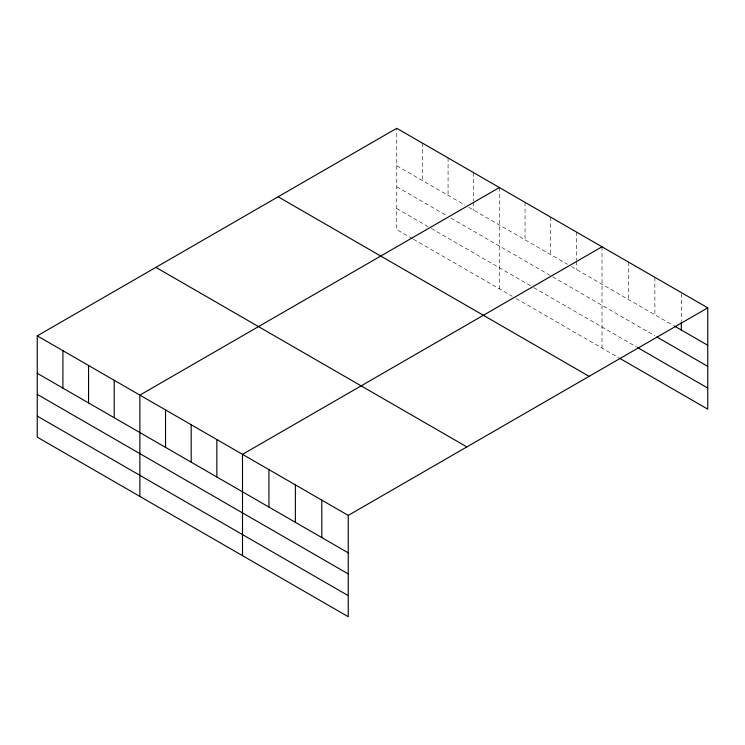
<?xml version="1.0" encoding="UTF-8"?>
<svg xmlns="http://www.w3.org/2000/svg" width="745" height="745" viewBox="0 0 745 745"><rect width="100%" height="100%" fill="white"/><g stroke="black" fill="none" stroke-linecap="round" stroke-linejoin="round"><path stroke-width="0.56" stroke-dasharray="3.73 2.79" d="M412.553 238.717L396.759 229.6L396.759 128.289M396.759 165.735L464.852 205.043M468.801 207.324L567.476 264.298M571.424 266.57L673.48 325.5M396.759 186.809L447.084 215.864M451.032 218.145L550.704 275.687M552.678 276.823L654.883 335.837M396.759 208.525L430.312 227.895M431.299 228.464L532.936 287.142M533.923 287.71L636.277 346.807M413.54 239.285L512.215 296.259M516.164 298.531L618.657 357.712M681.312 293.716L681.312 320.946M654.883 277.317L654.883 314.762M628.445 262.054L628.445 299.499M602.016 246.791L602.016 348.101M576.36 231.984L576.36 260.35M576.36 261.486L576.36 269.42M550.704 217.167L550.704 254.613M525.048 202.361L525.048 239.797M499.392 187.544L499.392 288.846M473.727 172.728L473.727 201.094M473.727 202.23L473.727 210.174M448.071 157.921L448.071 195.358M422.415 143.105L422.415 180.551"/><path stroke-width="1.12" d="M37.25 335.855L348.241 515.4L348.241 616.711L37.25 437.157L37.25 335.855L396.759 128.289L707.75 307.843L707.75 409.145L619.635 358.271M499.392 187.544L139.874 395.101L139.874 496.412M602.016 246.791L242.507 454.357L242.507 555.658M348.241 515.4L707.75 307.843M674.467 326.068L707.75 345.28M656.839 336.964L707.75 366.354M637.264 347.375L707.75 388.071M278.127 196.792L589.109 376.337M155.891 267.362L466.873 446.907M37.25 373.301L348.241 552.846M37.25 394.375L348.241 573.92M37.25 416.083L348.241 595.637M681.312 322.082L681.312 330.016M321.803 500.137L321.803 537.583M295.374 484.883L295.374 522.32M268.936 469.62L268.936 507.056M216.842 439.541L216.842 476.986M191.186 424.734L191.186 462.17M165.53 409.918L165.53 447.363M114.218 380.295L114.218 417.731M88.562 365.478L88.562 402.924M62.906 350.672L62.906 388.108"/></g></svg>
